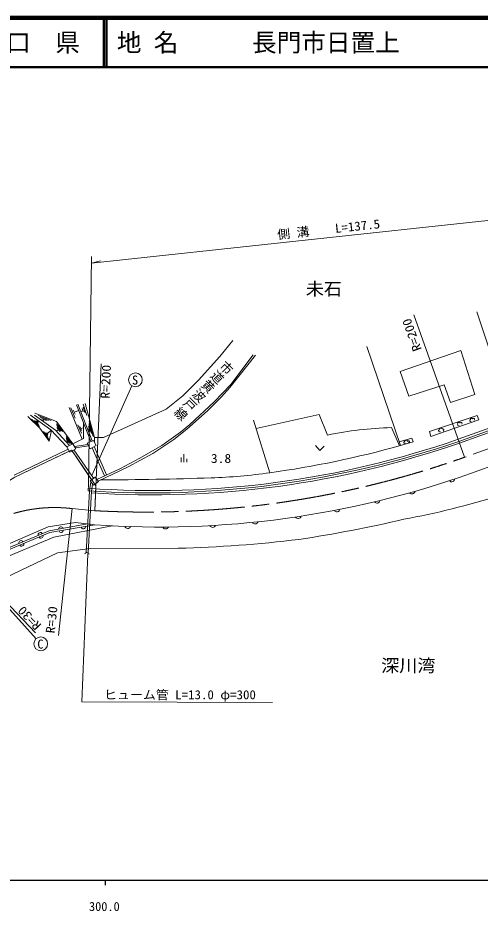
# Model space of a CAD drawing. Units: millimetres, scale not verified. Extents: x 40000 to 680000, y 20000 to 380000.
# Drawn here: x 350279 to 444162, y 198715 to 380000 of the extents above; entities that cross this region are included whole.
import ezdxf
from ezdxf.enums import TextEntityAlignment as Align

# ---------------------------------------------------------------- set-up
doc = ezdxf.new("R2010")
doc.units = ezdxf.units.MM
doc.header["$LTSCALE"] = 1000
doc.linetypes.add('CHAIN', pattern=[18.5, 12, -1.5, 3.5, -1.5])
for name, color, linetype, lineweight in [('M-BGD', 7, 'Continuous', 13), ('M-BGD-HTXT', 7, 'Continuous', 13), ('M-BGD-OTRS1', 7, 'Continuous', 13), ('M-BMK', 2, 'CHAIN', 13), ('M-BMK-OTRS', 5, 'Continuous', 13), ('M-STR-HTXT', 7, 'Continuous', 13), ('M-TTL', 2, 'Continuous', 140), ('M-TTL-BAND', 7, 'Continuous', 25), ('M-TTL-LINE', 7, 'Continuous', 50), ('M-TTL-TXT', 7, 'Continuous', 13)]:
    doc.layers.add(name, color=color, linetype=linetype, lineweight=lineweight)
doc.styles.add('@ＭＳ ゴシック', font='')
doc.styles.add('ＭＳ ゴシック', font='')
doc.styles.get('@ＭＳ ゴシック').set_extended_font_data('@MS Gothic')
doc.styles.get('ＭＳ ゴシック').set_extended_font_data('MS Gothic')

msp = doc.modelspace()

# ---------------------------------------------------------------- linework, layer by layer
at = {"layer": 'M-BGD'}
for p, q in [((542214, 323739), (442200, 287524)), ((449103, 303432), (443498, 320326)), ((393929, 314555), (391329, 311288)), ((439701, 294471), (495995, 314851)), ((496180, 314366), (439853, 294043)), ((495936, 313844), (439971, 293711)), ((427956, 293184), (421123, 313289)), ((391329, 311288), (386981, 306474)), ((393345, 305005), (398545, 311551)), ((393503, 305573), (398084, 311592)), ((386981, 306474), (383775, 303309)), ((390161, 302045), (393503, 305573)), ((391608, 303094), (393345, 305005)), ((383775, 303309), (380408, 300574)), ((388769, 300238), (391608, 303094)), ((362185, 301456), (365112, 294012)), ((362456, 301625), (365369, 294138)), ((363549, 301624), (364313, 299286)), ((363553, 300960), (363907, 299878)), ((363975, 301712), (365818, 294810)), ((385204, 297450), (390161, 302045)), ((356965, 296413), (352859, 299344)), ((357948, 296325), (353648, 299379)), ((353694, 299772), (358106, 298068)), ((354376, 299328), (357016, 298284)), ((360706, 300932), (363321, 294477)), ((361018, 300853), (361886, 298779)), ((361541, 300369), (361886, 299544)), ((361715, 299953), (362634, 300315)), ((363480, 300280), (363045, 300111)), ((363340, 300708), (363558, 300043)), ((380408, 300574), (367670, 294810)), ((384622, 296533), (388769, 300238)), ((398645, 296658), (411493, 299531)), ((411493, 299531), (413160, 295332)), ((443590, 299279), (433865, 296047)), ((443895, 298410), (443590, 299279)), ((352294, 299085), (354729, 296709)), ((353059, 298582), (354678, 297087)), ((353671, 298280), (354505, 297509)), ((354041, 298189), (354438, 297822)), ((354240, 298005), (354407, 298239)), ((354800, 298961), (356490, 298293)), ((355158, 298642), (356074, 298279)), ((355536, 298492), (355322, 298190)), ((358106, 298068), (361460, 293569)), ((358144, 297637), (359385, 296042)), ((362454, 297394), (363177, 295722)), ((363602, 294614), (363611, 297767)), ((364733, 298071), (365607, 295049)), ((364739, 297370), (365239, 295641)), ((383308, 295947), (385204, 297450)), ((401475, 287681), (398101, 298384)), ((434140, 295043), (443895, 298410)), ((354729, 296709), (356632, 294068)), ((355467, 296056), (356583, 294458)), ((355858, 295801), (356374, 295061)), ((356104, 295764), (356378, 295372)), ((356241, 295568), (357045, 296329)), ((356632, 294068), (357105, 296266)), ((360231, 292966), (356965, 296413)), ((360750, 293221), (357948, 296325)), ((358501, 296473), (358123, 296131)), ((358199, 297240), (359093, 296090)), ((358201, 296859), (358802, 296087)), ((362849, 297046), (363191, 296255)), ((363021, 296647), (363608, 296830)), ((364784, 296580), (364467, 296457)), ((364636, 297094), (364933, 296066)), ((379495, 293202), (383308, 295947)), ((381954, 294402), (384622, 296533)), ((426137, 296850), (427794, 293139)), ((433865, 296047), (434140, 295043)), ((360074, 295025), (361218, 293532)), ((360122, 294706), (360929, 293653)), ((360359, 294113), (360130, 293907)), ((360134, 294406), (360583, 293820)), ((361460, 293569), (363602, 294614)), ((365614, 294258), (364385, 293655)), ((366185, 293221), (365614, 294258)), ((365818, 294810), (365818, 293889)), ((365818, 294810), (367670, 294810)), ((377720, 291588), (381954, 294402)), ((430274, 294695), (427685, 293981)), ((427956, 293184), (430551, 293929)), ((430551, 293929), (430274, 294695)), ((349513, 287207), (360504, 292463)), ((349683, 286761), (360712, 292079)), ((361460, 293569), (360231, 292966)), ((360231, 292966), (360822, 291876)), ((360822, 291876), (362031, 292532)), ((361281, 292125), (365257, 286278)), ((362031, 292532), (361460, 293569)), ((361681, 292343), (365663, 286581)), ((361764, 293017), (364513, 293421)), ((361916, 292739), (364673, 293125)), ((364385, 293655), (364976, 292566)), ((364976, 292566), (366185, 293221)), ((365357, 292772), (367873, 287052)), ((365786, 293005), (368284, 287238)), ((375081, 290618), (379495, 293202)), ((410755, 293182), (411632, 292227)), ((411632, 292227), (412477, 293077)), ((370974, 288460), (375081, 290618)), ((372656, 288851), (377720, 291588)), ((383464, 290746), (383464, 289800)), ((383987, 291425), (383987, 289811)), ((384590, 290534), (384590, 289817)), ((366315, 286344), (370974, 288460)), ((366566, 285996), (372656, 288851)), ((364960, 286057), (365976, 286814)), ((365976, 286814), (366654, 285874)), ((364814, 283988), (365133, 285826)), ((365650, 285132), (364960, 286057)), ((365262, 283960), (365454, 285394)), ((366654, 285874), (365650, 285132)), ((364543, 284534), (364535, 284006)), ((356453, 276682), (362001, 277594)), ((365879, 277109), (362001, 277594)), ((342551, 270682), (356453, 276682)), ((343317, 270309), (356653, 275908)), ((343559, 270056), (356787, 275588)), ((356653, 275908), (364420, 277291)), ((356787, 275588), (365879, 277109)), ((357553, 274579), (369418, 276898)), ((343237, 268581), (357553, 274579)), ((358337, 271436), (364951, 272336)), ((364951, 272336), (382861, 272365)), ((343870, 264549), (358337, 271436))]:
    msp.add_line(p, q, dxfattribs=at)
msp.add_lwpolyline([(436831, 305507), (429654, 303243), (427934, 308210), (440227, 312480), (443115, 303579), (438166, 301929)], close=True, dxfattribs=at)
for centre, radius, start, end in [((439834, 297654), 258, 26.5284, 209.61658), ((439801, 297428), 216, 152.67982, 301.86508), ((440273, 297702), 220, 316.45666, 162.04341), ((442274, 298257), 221, 114.54448, 292.52021), ((442413, 298519), 239, 30.58731, 194.77381), ((442807, 298532), 217, 313.18764, 149.76461), ((428619, 219393), 77497, 91.83541, 101.50641), ((435970, 296203), 250, 121.77491, 297.58207), ((436207, 296373), 371, 41.21873, 173.53625), ((436558, 296383), 245, 285.12512, 106.91547), ((377143, 477002), 193408, 266.26245, 288.9194), ((377866, 472955), 188891, 265.95546, 289.10833), ((377541, 473635), 190447, 266.29707, 289.13587), ((428860, 293845), 214, 105.22849, 302.24736), ((429110, 293960), 319, 12.41462, 163.26322), ((429611, 293961), 201, 254.97421, 160.58503), ((373421, 489148), 203411, 277.92736, 285.55153), ((378925, 466350), 189691, 266.05648, 289.48568), ((364118, 1043763), 757547, 270.22145, 271.92289), ((385994, 396504), 109919, 271.8473, 278.09631), ((438384, 286474), 626, 220.95572, 355.63577), ((398321, 441632), 166183, 280.51667, 287.43265), ((430305, 284002), 626, 218.39579, 353.07584), ((423189, 282145), 626, 216.17821, 350.85826), ((415072, 280382), 626, 213.66112, 348.34117), ((398452, 277911), 626, 208.57646, 343.25651), ((407204, 279024), 626, 211.24953, 345.92958), ((368485, 534616), 263341, 278.49018, 283.20753), ((359027, 276291), 447, 15.10222, 185.09407), ((359077, 276010), 447, 194.50089, 4.49275), ((363579, 276763), 447, 194.50089, 4.49275), ((372599, 277007), 626, 200.74504, 335.42509), ((380266, 276906), 626, 203.07433, 337.75437), ((389827, 277215), 626, 205.9605, 340.64055), ((350952, 273472), 447, 27.77961, 197.77146), ((354841, 275105), 447, 27.77961, 197.77146), ((354948, 274861), 447, 207.69815, 17.69), ((376759, 523598), 251308, 271.3913, 276.99522), ((351056, 273233), 447, 207.69815, 17.69), ((364279, 270980), 495, 18.41698, 152.97408)]:
    msp.add_arc(centre, radius, start, end, dxfattribs=at)
at = {"layer": 'M-BGD-OTRS1'}
for p, q in [((364814, 283988), (364145, 271457)), ((365262, 283960), (364562, 271386))]:
    msp.add_line(p, q, dxfattribs=at)
at = {"layer": 'M-BMK'}
for p, q in [((540920, 327221), (440999, 290826)), ((361340, 280400), (365879, 279979))]:
    msp.add_line(p, q, dxfattribs=at)
for centre, radius, start, end in [((376275, 473515), 193815, 266.92526, 289.50829), ((357726, 251403), 29221, 82.89607, 133.87031)]:
    msp.add_arc(centre, radius, start, end, dxfattribs=at)
at = {"layer": 'M-BMK-OTRS'}
msp.add_lwpolyline([(339893, 280539), (347862, 285604), (349683, 286761), (354759, 289209), (361166, 292296), (362161, 290825), (366101, 285045), (365879, 279979)], dxfattribs=at)
at = {"layer": 'M-STR-HTXT'}
for p, q in [((365229, 330205), (483491, 342932)), ((365248, 331597), (364623, 284688)), ((365229, 330205), (367038, 330702)), ((430707, 319731), (440999, 290826)), ((367183, 309760), (365879, 279979)), ((373428, 305347), (365306, 287098)), ((361340, 280400), (358501, 254687)), ((337474, 272469), (353847, 255191)), ((364493, 271222), (363253, 241196)), ((353970, 253978), (340607, 268802)), ((363253, 241196), (402002, 241084))]:
    msp.add_line(p, q, dxfattribs=at)
for centre in [(374156, 306543), (354932, 252961)]:
    msp.add_circle(centre, 1400, dxfattribs=at)
at = {"layer": 'M-TTL'}
msp.add_line((680000, 380000), (40000, 380000), dxfattribs=at)
at = {"layer": 'M-TTL-BAND'}
for p, q in [((40000, 205000), (579000, 205000)), ((368000, 205000), (368000, 204000))]:
    msp.add_line(p, q, dxfattribs=at)
at = {"layer": 'M-TTL-LINE'}
for p, q in [((367750, 380000), (367750, 370000)), ((368250, 380000), (368250, 370000)), ((40000, 370000), (680000, 370000))]:
    msp.add_line(p, q, dxfattribs=at)

# ---------------------------------------------------------------- texts
at = {"layer": 'M-BGD', "style": 'ＭＳ ゴシック', "width": 1.1}
msp.add_text('3.8', height=1833, dxfattribs=at).set_placement((391543, 290592), align=Align.MIDDLE_CENTER)
at = {"layer": 'M-BGD-HTXT', "style": 'ＭＳ ゴシック', "width": 1.05}
msp.add_text('未石', height=2566, dxfattribs=at).set_placement((412429, 325007), align=Align.MIDDLE_CENTER)
at = {"layer": 'M-BGD-HTXT', "style": '@ＭＳ ゴシック', "width": 1.05}
msp.add_text('市道黄波戸線', height=1833, rotation=225.256, dxfattribs=at).set_placement((388016, 304324), align=Align.MIDDLE_CENTER)
at = {"layer": 'M-STR-HTXT', "style": 'ＭＳ ゴシック', "width": 1.05}
msp.add_text('側 溝\u3000\u3000L=137.5', height=1833, rotation=6.142, dxfattribs=at).set_placement((413541, 335656), align=Align.BOTTOM_CENTER)
at = {"layer": 'M-STR-HTXT', "style": 'ＭＳ ゴシック', "width": 1.1}
msp.add_text('R=200', height=1833, rotation=109.598, dxfattribs=at).set_placement((428270, 318576), align=Align.TOP_RIGHT)
msp.add_text('R=200', height=1833, rotation=87.494, dxfattribs=at).set_placement((369748, 309522), align=Align.BOTTOM_RIGHT)
at = {"layer": 'M-STR-HTXT', "style": 'ＭＳ ゴシック'}
for s, p in [('S', (374086, 306497)), ('C', (354862, 252915))]:
    msp.add_text(s, height=1833, dxfattribs=at).set_placement(p, align=Align.MIDDLE_CENTER)
at = {"layer": 'M-STR-HTXT', "style": 'ＭＳ ゴシック', "width": 1.1}
msp.add_text('R=30', height=1833, rotation=133.459, dxfattribs=at).set_placement((353856, 255544), align=Align.TOP_LEFT)
msp.add_text('R=30', height=1833, rotation=83.7, dxfattribs=at).set_placement((358280, 254963), align=Align.BOTTOM_LEFT)
at = {"layer": 'M-STR-HTXT', "style": 'ＭＳ ゴシック', "width": 1.05}
for s, height, p in [('深川湾', 2566, (429571, 248555)), ('ヒューム管 L=13.0 φ=300', 1833, (383210, 242632))]:
    msp.add_text(s, height=height, dxfattribs=at).set_placement(p, align=Align.MIDDLE_CENTER)
at = {"layer": 'M-TTL-BAND', "style": 'ＭＳ ゴシック'}
msp.add_text('300.0', height=1833, dxfattribs=at).set_placement((367844, 198195), align=Align.BOTTOM_CENTER)
at = {"layer": 'M-TTL-TXT', "style": 'ＭＳ ゴシック'}
msp.add_text('山\u3000口\u3000県', height=3666, dxfattribs=at).set_placement((350375, 375000), align=Align.MIDDLE_CENTER)
msp.add_text('地 名      長門市日置上', height=3666, dxfattribs=at).set_placement((370380, 375000), align=Align.MIDDLE_LEFT)

doc.saveas('drawing.dxf')
